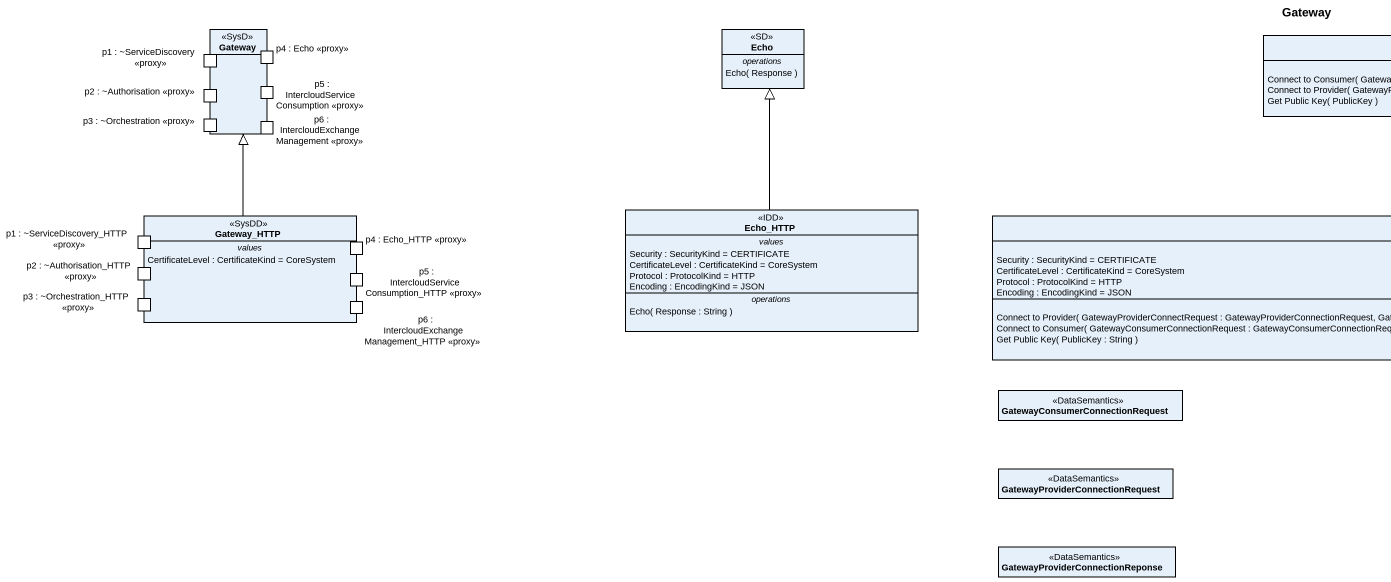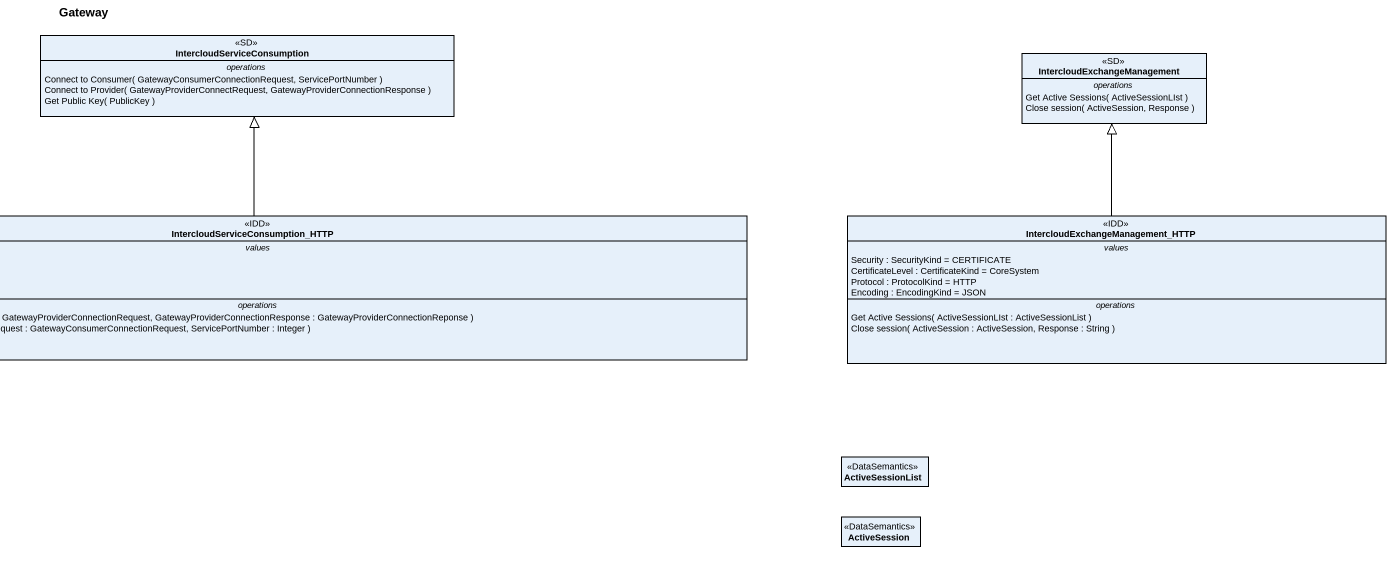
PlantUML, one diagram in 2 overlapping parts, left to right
@startuml
title Gateway
allowmixing
hide circle
hide empty members
rectangle Gateway <<SysD>> {
  port "p1 : ~ServiceDiscovery <<proxy>>" as p1_ServiceDiscovery_proxy
  port "p4 : Echo <<proxy>>" as p4_Echo_proxy
  port "p2 : ~Authorisation <<proxy>>" as p2_Authorisation_proxy
  port "p3 : ~Orchestration <<proxy>>" as p3_Orchestration_proxy
  port "p5 : IntercloudServiceConsumption <<proxy>>" as p5_IntercloudServiceConsumpt
  port "p6 : IntercloudExchangeManagement <<proxy>>" as p6_IntercloudExchangeManagem
}
class Echo <<SD>> {
  -- operations --
  Echo( Response )
}
class IntercloudServiceConsumption <<SD>> {
  -- operations --
  Connect to Consumer( GatewayConsumerConnectionRequest, ServicePortNumber )
  Connect to Provider( GatewayProviderConnectRequest, GatewayProviderConnectionResponse )
  Get Public Key( PublicKey )
}
class IntercloudExchangeManagement <<SD>> {
  -- operations --
  Get Active Sessions( ActiveSessionLIst )
  Close session( ActiveSession, Response )
}
class Gateway_HTTP <<SysDD>> {
  -- values --
  CertificateLevel : CertificateKind = CoreSystem
  -- ports --
  p1 : ~ServiceDiscovery_HTTP <<proxy>>
  p2 : ~Authorisation_HTTP <<proxy>>
  p3 : ~Orchestration_HTTP <<proxy>>
  p4 : Echo_HTTP <<proxy>>
  p5 : IntercloudServiceConsumption_HTTP <<proxy>>
  p6 : IntercloudExchangeManagement_HTTP <<proxy>>
}
class Echo_HTTP <<IDD>> {
  -- values --
  Security : SecurityKind = CERTIFICATE
  CertificateLevel : CertificateKind = CoreSystem
  Protocol : ProtocolKind = HTTP
  Encoding : EncodingKind = JSON
  -- operations --
  Echo( Response : String )
}
class "IntercloudServiceConsumption_HTTP" as IntercloudServiceConsumption_2 <<IDD>> {
  -- values --
  Security : SecurityKind = CERTIFICATE
  CertificateLevel : CertificateKind = CoreSystem
  Protocol : ProtocolKind = HTTP
  Encoding : EncodingKind = JSON
  -- operations --
  Connect to Provider( GatewayProviderConnectRequest : GatewayProviderConnectionRequest, GatewayProviderConnectionResponse : GatewayProviderConnectionReponse )
  Connect to Consumer( GatewayConsumerConnectionRequest : GatewayConsumerConnectionRequest, ServicePortNumber : Integer )
  Get Public Key( PublicKey : String )
}
class "IntercloudExchangeManagement_HTTP" as IntercloudExchangeManagement_2 <<IDD>> {
  -- values --
  Security : SecurityKind = CERTIFICATE
  CertificateLevel : CertificateKind = CoreSystem
  Protocol : ProtocolKind = HTTP
  Encoding : EncodingKind = JSON
  -- operations --
  Get Active Sessions( ActiveSessionLIst : ActiveSessionList )
  Close session( ActiveSession : ActiveSession, Response : String )
}
class "GatewayConsumerConnectionRequest" as GatewayConsumerConnectionReq <<DataSemantics>>
class "GatewayProviderConnectionRequest" as GatewayProviderConnectionReq <<DataSemantics>>
class ActiveSessionList <<DataSemantics>>
class "GatewayProviderConnectionReponse" as GatewayProviderConnectionRep <<DataSemantics>>
class ActiveSession <<DataSemantics>>
Gateway_HTTP -up-|> Gateway
Echo_HTTP -up-|> Echo
IntercloudServiceConsumption_2 -up-|> IntercloudServiceConsumption
IntercloudExchangeManagement_2 -up-|> IntercloudExchangeManagement
@enduml
